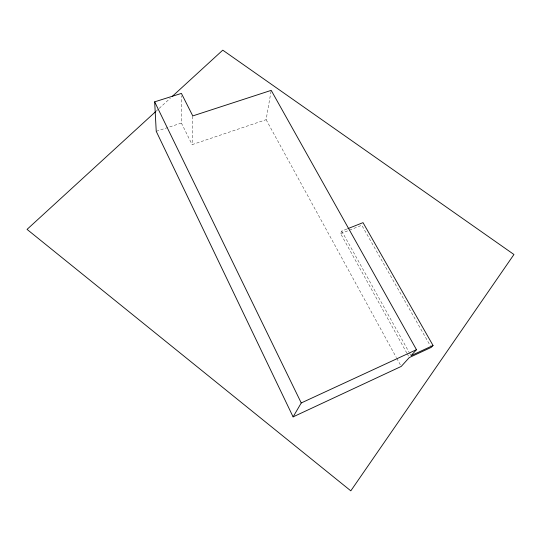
<?xml version="1.0" encoding="UTF-8"?>
<svg xmlns="http://www.w3.org/2000/svg" width="541" height="541" viewBox="0 0 541 541"><rect width="100%" height="100%" fill="white"/><g stroke="black" fill="none" stroke-linecap="round" stroke-linejoin="round"><path stroke-width="0.41" stroke-dasharray="2.71 2.03" d="M271.061 91.172L266.118 119.676L192.116 144.643L192.772 115.916M406.852 353.131L340.647 233.658L341.743 231.068L347.065 228.965M156.072 111.23L158.567 108.944M159.189 108.376L170.408 98.104M340.647 233.658L361.787 225.259L430.386 345.915M156.227 131.307L181.404 123.071L181.404 95.879M341.743 231.068L408.942 352.022M409.354 352.759L410.578 354.97M407.265 353.868L408.489 356.079M266.118 119.676L396.343 357.54M396.749 358.284L400.401 364.952M181.404 123.071L192.116 144.643"/><path stroke-width="0.81" d="M293.094 416.881L301.249 402.957L416.475 349.689L271.203 90.361L192.772 115.916L181.404 93.404L154.665 101.836L156.227 131.307L293.094 416.881L401.212 366.433L409.307 357.554L431.218 347.383L433.043 345.476L363.025 222.642L347.822 228.66M416.475 349.689L410.991 355.707L433.043 345.476M155.45 111.798L27.05 229.384L350.811 490.843L513.95 254.5L222.764 50.157L172.275 96.393M154.665 101.836L301.249 402.957"/></g></svg>
